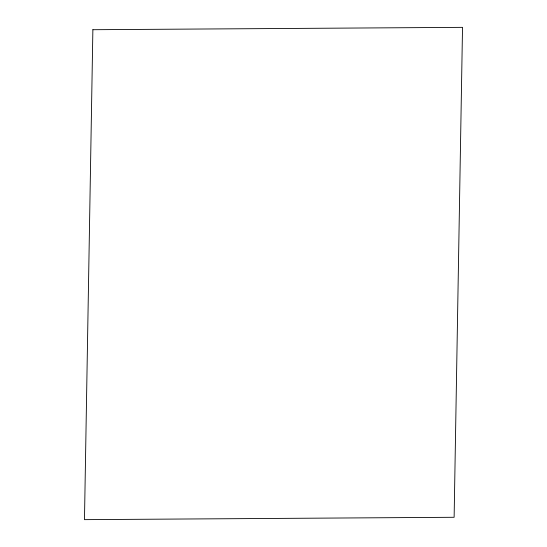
<?xml version="1.0" encoding="UTF-8"?>
<svg xmlns="http://www.w3.org/2000/svg" width="547" height="547" viewBox="0 0 547 547"><rect width="100%" height="100%" fill="white"/><g stroke="black" fill="none" stroke-linecap="round" stroke-linejoin="round"><path stroke-width="0.82" d="M92.874 29.716L84.477 519.65L454.126 517.284L462.523 27.35L92.874 29.716"/></g></svg>
